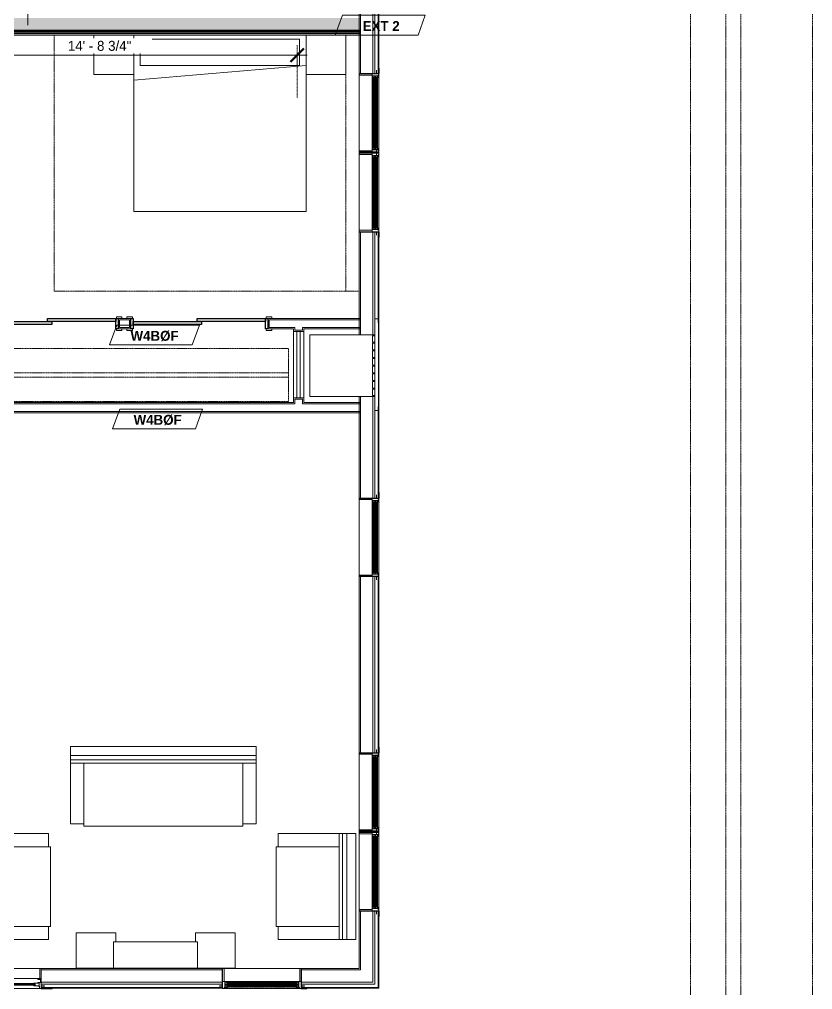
# Model space of a CAD drawing. Header units: inches. Extents: x -4010 to -1872, y 9846 to 12241.
# Drawn here: x -2230.5 to -1871.6, y 11246.8 to 11685.6 of the extents above; entities that cross this region are included whole.
import ezdxf

# ---------------------------------------------------------------- set-up
doc = ezdxf.new("R2010")
doc.units = ezdxf.units.IN
doc.header["$MEASUREMENT"] = 0
for name, pattern in [('Aligning Line 1_8_', [0.25, 0.125, -0.125]), ('Aligning Line 1_8__2_', [0.25, 0.125, -0.125]), ('Dash', [0.25, 0.125, -0.125]), ('Dash 3_32_', [0.1875, 0.09375, -0.09375])]:
    doc.linetypes.add(name, pattern=pattern)
for name, color, linetype, lineweight in [('0-1', 7, 'Continuous', 5), ('0-2', 7, 'Continuous', 9), ('A-ANNO-DIMS', 211, 'Continuous', 9), ('A-ANNO-DIMS-48', 211, 'Continuous', 9), ('A-DETL-1', 90, 'Dash 3_32_', 18), ('A-DETL-GENF-1', 7, 'Continuous', 9), ('A-DETL-GENF-2', 92, 'Continuous', 18), ('A-DETL-GENF-HDLN-1', 7, 'Dash', 9), ('A-DETL-GENF-HDLN-2', 1, 'Continuous', 18), ('A-DOOR', 31, 'Continuous', 18), ('A-DOOR-1', 7, 'Continuous', 9), ('A-DOOR-3', 31, 'Continuous', 9), ('A-DOOR-4', 31, 'Continuous', 30), ('A-DOOR-FRAM-1', 7, 'Continuous', 9), ('A-DOOR-FRAM-3', 31, 'Continuous', 30), ('A-GENM-1', 7, 'Continuous', 9), ('A-GLAZ', 151, 'Continuous', 18), ('A-GLAZ-1', 10, 'Continuous', 30), ('A-GLAZ-2', 7, 'Continuous', 9), ('A-WALL', 113, 'Continuous', 18), ('A-WALL-1', 7, 'Continuous', 9), ('A-WALL-2', 250, 'Continuous', 18), ('A-WALL-3', 113, 'Continuous', 9), ('A-WALL-IDEN', 211, 'Continuous', 9), ('G-ANNO-SYMB-1', 147, 'Aligning Line 1_8_', 9), ('G-ANNO-SYMB-2', 147, 'Aligning Line 1_8__2_', 9), ('I-FURN', 30, 'Continuous', 9), ('I-FURN-HDLN', 30, 'Dash', 9), ('I-WALL-1', 21, 'Continuous', 18), ('I-WALL-2', 241, 'Continuous', 5), ('I-WALL-3', 7, 'Continuous', 9), ('Q-CASE', 31, 'Continuous', 9), ('Q-CASE-HDLN', 31, 'Dash', 9)]:
    doc.layers.add(name, color=color, linetype=linetype, lineweight=lineweight)
doc.styles.add('Century Gothic', font='ufonts.com_century-gothic.ttf', dxfattribs={"height": 4.5})
doc.styles.add('Century Gothic_B', font='GOTHICB.TTF', dxfattribs={"height": 4.5})
doc.dimstyles.new('OD_1__HACK_2', dxfattribs={"dimscale": 12, "dimtxt": 4.698757, "dimasz": 0.5, "dimexe": 0.375, "dimexo": 0.25, "dimgap": 0.0625, "dimtad": 1, "dimdec": 4, "dimrnd": 0.0625, "dimzin": 3, "dimdsep": 46, "dimlunit": 4, "dimtxsty": 'Century Gothic', "dimblk1": 'OBLIQUE', "dimblk2": 'OBLIQUE', "dimsah": 1, "dimcen": 0.09, "dimdle": 0.375, "dimazin": 0, "dimtfac": 1, "dimtdec": 4, "dimtix": 1, "dimtmove": 0, "dimatfit": 3, "dimfxl": 1, "dimtvp": 1, "dimtfill": 1, "dimfrac": 2, "dimtolj": 1, "dimtzin": 0, "dimarcsym": 2})

# ---------------------------------------------------------------- blocks, each defined once
blk = doc.blocks.new('Window-Double_Hung-Marvin-Essential - ESDH3066 - 3rd floor-3033828-UNITS PLANS - 3RD FLOOR')
at = {"layer": 'A-DETL-GENF-HDLN-1'}
blk.add_line((16.1, -4.47), (-16.5, -4.47), dxfattribs=at)
at = {"layer": 'A-DETL-GENF-HDLN-2'}
for p, q in [((-17.13, 4.44), (-17.75, 4.44)), ((-17.13, -1.41), (-17.13, 4.44)), ((17.12, 4.44), (17.75, 4.44)), ((17.12, 4.44), (17.12, -1.41)), ((-19.25, -3.48), (-19.25, -3.44)), ((-19.25, -3.44), (-17.9, -3.44)), ((-17.75, -3.48), (-19.25, -3.48)), ((-17.9, -3.44), (-17.9, -3.33)), ((-17.9, -3.33), (-17.75, -3.33)), ((-16.72, -1.44), (-17.75, -1.44)), ((-17.75, -4.53), (-17.75, -1.44)), ((-17.08, -4.12), (-17.16, -4.53)), ((-17.08, -4.12), (-16.19, -4.12)), ((-16.85, -4.5), (-16.85, -4.12)), ((-16.72, -4.02), (-16.72, -1.44)), ((-16.38, -4.02), (-16.72, -4.02)), ((-16.56, -1.78), (-15.34, -1.78)), ((-16.56, -1.78), (-16.56, -2.72)), ((-15.34, -2.72), (-16.56, -2.72)), ((-16.56, -3), (-15.34, -3)), ((-16.56, -3), (-16.56, -3.94)), ((-15.34, -3.94), (-16.56, -3.94)), ((-16.38, -4.12), (-16.38, -4.02)), ((-16.18, -4.26), (-16.3, -4.26)), ((-16.3, -4.26), (-16.3, -4.5)), ((-16.19, -4.12), (-16.19, -4.22)), ((-16.19, -4.22), (-16.1, -4.22)), ((-16.18, -4.47), (-16.18, -4.26)), ((-16.1, -4.22), (-16.1, -4.47)), ((-15.28, -1.9), (-15.94, -1.9)), ((-15.94, -1.9), (-15.94, -2.62)), ((-15.94, -2.62), (-15.28, -2.62)), ((-15.28, -3.12), (-15.94, -3.12)), ((-15.94, -3.12), (-15.94, -3.84)), ((-15.94, -3.84), (-15.28, -3.84)), ((-15.84, -1.91), (-15.84, -2.6)), ((-15.84, -3.13), (-15.84, -3.82)), ((-15.54, -2.04), (-15.54, -2.48)), ((-15.54, -3.26), (-15.54, -3.7)), ((-15.34, -1.78), (-15.28, -1.84)), ((-15.34, -2.72), (-15.28, -2.66)), ((-15.34, -3), (-15.28, -3.06)), ((-15.34, -3.94), (-15.28, -3.88)), ((-15.28, -1.84), (-15.28, -1.9)), ((-15.28, -2.62), (-15.28, -2.66)), ((-15.28, -3.06), (-15.28, -3.12)), ((-15.28, -3.84), (-15.28, -3.88)), ((15.34, -1.78), (15.28, -1.84)), ((15.28, -1.84), (15.28, -1.9)), ((15.28, -1.9), (15.94, -1.9)), ((15.28, -2.62), (15.28, -2.66)), ((15.94, -2.62), (15.28, -2.62)), ((15.34, -2.72), (15.28, -2.66)), ((15.34, -3), (15.28, -3.06)), ((15.28, -3.06), (15.28, -3.12)), ((15.28, -3.12), (15.94, -3.12)), ((15.28, -3.84), (15.28, -3.88)), ((15.94, -3.84), (15.28, -3.84)), ((15.34, -3.94), (15.28, -3.88)), ((16.56, -1.78), (15.34, -1.78)), ((15.34, -2.72), (16.56, -2.72)), ((16.56, -3), (15.34, -3)), ((15.34, -3.94), (16.56, -3.94)), ((15.54, -2.04), (15.54, -2.48)), ((15.54, -3.26), (15.54, -3.7)), ((15.84, -1.91), (15.84, -2.6)), ((15.84, -3.13), (15.84, -3.82)), ((15.94, -1.9), (15.94, -2.62)), ((15.94, -3.12), (15.94, -3.84)), ((16.19, -4.22), (16.1, -4.22)), ((16.1, -4.22), (16.1, -4.47)), ((16.18, -4.47), (16.18, -4.26)), ((16.18, -4.26), (16.3, -4.26)), ((17.08, -4.12), (16.19, -4.12)), ((16.19, -4.12), (16.19, -4.22)), ((16.3, -4.26), (16.3, -4.5)), ((16.38, -4.12), (16.38, -4.02)), ((16.38, -4.02), (16.72, -4.02)), ((16.56, -1.78), (16.56, -2.72)), ((16.56, -3), (16.56, -3.94)), ((16.72, -4.02), (16.72, -1.44)), ((16.72, -1.44), (17.75, -1.44)), ((16.85, -4.5), (16.85, -4.12)), ((17.08, -4.12), (17.16, -4.53)), ((17.75, -4.53), (17.75, -1.44)), ((17.9, -3.33), (17.75, -3.33)), ((17.75, -3.48), (19.25, -3.48)), ((17.9, -3.44), (17.9, -3.33)), ((19.25, -3.44), (17.9, -3.44)), ((19.25, -3.48), (19.25, -3.44)), ((-17.75, -4.53), (-17.16, -4.53)), ((-16.3, -4.5), (-16.85, -4.5)), ((-16.18, -4.47), (-16.1, -4.47)), ((16.18, -4.47), (16.1, -4.47)), ((16.3, -4.5), (16.85, -4.5)), ((17.75, -4.53), (17.16, -4.53))]:
    blk.add_line(p, q, dxfattribs=at)
at = {"layer": 'A-GLAZ'}
for p, q in [((15.84, -1.91), (-15.84, -1.91)), ((15.84, -2.04), (-15.84, -2.04)), ((15.84, -2.48), (-15.84, -2.48)), ((15.84, -2.6), (-15.84, -2.6)), ((15.84, -3.13), (-15.84, -3.13)), ((15.84, -3.26), (-15.84, -3.26)), ((15.84, -3.7), (-15.84, -3.7)), ((15.84, -3.82), (-15.84, -3.82))]:
    blk.add_line(p, q, dxfattribs=at)
at = {"layer": 'A-GLAZ-1'}
for p, q in [((-17.75, -1.41), (-17.75, 4.44)), ((17.75, 4.44), (17.75, -1.41)), ((-17.75, -4.53), (-17.75, -1.44)), ((17.75, -1.44), (17.75, -4.53))]:
    blk.add_line(p, q, dxfattribs=at)
at = {"layer": 'A-GLAZ-2'}
for p, q in [((-17.75, 4.44), (17.75, 4.44)), ((-17.75, -1.44), (17.75, -1.44)), ((17.75, -4.53), (-17.75, -4.53)), ((17.75, -4.44), (20.27, -4.44)), ((17.75, -4.69), (17.75, -4.53)), ((20.27, -4.69), (17.75, -4.69)), ((20.27, -4.44), (20.27, -4.69))]:
    blk.add_line(p, q, dxfattribs=at)
blk = doc.blocks.new('Window-Double_Hung-Marvin-Essential - ESDH3066 - 3rd floor-3033826-UNITS PLANS - 3RD FLOOR')
at = {"layer": 'A-DETL-GENF-HDLN-1'}
blk.add_line((16.1, 4.47), (-16.5, 4.47), dxfattribs=at)
at = {"layer": 'A-DETL-GENF-HDLN-2'}
for p, q in [((-17.75, 4.53), (-17.16, 4.53)), ((-17.75, 4.53), (-17.75, 1.44)), ((-17.08, 4.12), (-17.16, 4.53)), ((-16.85, 4.5), (-16.85, 4.12)), ((-16.3, 4.5), (-16.85, 4.5)), ((-16.3, 4.26), (-16.3, 4.5)), ((-16.18, 4.47), (-16.1, 4.47)), ((-16.18, 4.47), (-16.18, 4.26)), ((-16.1, 4.22), (-16.1, 4.47)), ((16.18, 4.47), (16.1, 4.47)), ((16.1, 4.22), (16.1, 4.47)), ((16.18, 4.47), (16.18, 4.26)), ((16.3, 4.26), (16.3, 4.5)), ((16.3, 4.5), (16.85, 4.5)), ((16.85, 4.5), (16.85, 4.12)), ((17.08, 4.12), (17.16, 4.53)), ((17.75, 4.53), (17.16, 4.53)), ((17.75, 4.53), (17.75, 1.44)), ((-19.25, 3.48), (-19.25, 3.44)), ((-17.75, 3.48), (-19.25, 3.48)), ((-19.25, 3.44), (-17.9, 3.44)), ((-17.9, 3.44), (-17.9, 3.33)), ((-17.9, 3.33), (-17.75, 3.33)), ((-16.72, 1.44), (-17.75, 1.44)), ((-17.13, 1.41), (-17.13, -4.44)), ((-17.08, 4.12), (-16.19, 4.12)), ((-16.38, 4.02), (-16.72, 4.02)), ((-16.72, 4.02), (-16.72, 1.44)), ((-15.34, 3.94), (-16.56, 3.94)), ((-16.56, 3), (-16.56, 3.94)), ((-16.56, 3), (-15.34, 3)), ((-15.34, 2.72), (-16.56, 2.72)), ((-16.56, 1.78), (-16.56, 2.72)), ((-16.56, 1.78), (-15.34, 1.78)), ((-16.38, 4.12), (-16.38, 4.02)), ((-16.18, 4.26), (-16.3, 4.26)), ((-16.19, 4.22), (-16.1, 4.22)), ((-16.19, 4.12), (-16.19, 4.22)), ((-15.94, 3.12), (-15.94, 3.84)), ((-15.94, 3.84), (-15.28, 3.84)), ((-15.28, 3.12), (-15.94, 3.12)), ((-15.94, 1.9), (-15.94, 2.62)), ((-15.94, 2.62), (-15.28, 2.62)), ((-15.28, 1.9), (-15.94, 1.9)), ((-15.84, 3.13), (-15.84, 3.82)), ((-15.84, 1.91), (-15.84, 2.6)), ((-15.54, 3.26), (-15.54, 3.7)), ((-15.54, 2.04), (-15.54, 2.48)), ((-15.34, 3.94), (-15.28, 3.88)), ((-15.34, 3), (-15.28, 3.06)), ((-15.34, 2.72), (-15.28, 2.66)), ((-15.34, 1.78), (-15.28, 1.84)), ((-15.28, 3.84), (-15.28, 3.88)), ((-15.28, 3.06), (-15.28, 3.12)), ((-15.28, 2.62), (-15.28, 2.66)), ((-15.28, 1.84), (-15.28, 1.9)), ((15.34, 3.94), (15.28, 3.88)), ((15.28, 3.84), (15.28, 3.88)), ((15.94, 3.84), (15.28, 3.84)), ((15.28, 3.06), (15.28, 3.12)), ((15.28, 3.12), (15.94, 3.12)), ((15.34, 3), (15.28, 3.06)), ((15.34, 2.72), (15.28, 2.66)), ((15.28, 2.62), (15.28, 2.66)), ((15.94, 2.62), (15.28, 2.62)), ((15.28, 1.84), (15.28, 1.9)), ((15.28, 1.9), (15.94, 1.9)), ((15.34, 1.78), (15.28, 1.84)), ((15.34, 3.94), (16.56, 3.94)), ((16.56, 3), (15.34, 3)), ((15.34, 2.72), (16.56, 2.72)), ((16.56, 1.78), (15.34, 1.78)), ((15.54, 3.26), (15.54, 3.7)), ((15.54, 2.04), (15.54, 2.48)), ((15.84, 3.13), (15.84, 3.82)), ((15.84, 1.91), (15.84, 2.6)), ((15.94, 3.12), (15.94, 3.84)), ((15.94, 1.9), (15.94, 2.62)), ((16.19, 4.22), (16.1, 4.22)), ((16.18, 4.26), (16.3, 4.26)), ((16.19, 4.12), (16.19, 4.22)), ((17.08, 4.12), (16.19, 4.12)), ((16.38, 4.12), (16.38, 4.02)), ((16.38, 4.02), (16.72, 4.02)), ((16.56, 3), (16.56, 3.94)), ((16.56, 1.78), (16.56, 2.72)), ((16.72, 4.02), (16.72, 1.44)), ((16.72, 1.44), (17.75, 1.44)), ((17.12, -4.44), (17.12, 1.41)), ((17.75, 3.48), (19.25, 3.48)), ((17.9, 3.33), (17.75, 3.33)), ((17.9, 3.44), (17.9, 3.33)), ((19.25, 3.44), (17.9, 3.44)), ((19.25, 3.48), (19.25, 3.44)), ((-17.13, -4.44), (-17.75, -4.44)), ((17.12, -4.44), (17.75, -4.44))]:
    blk.add_line(p, q, dxfattribs=at)
at = {"layer": 'A-GLAZ'}
for p, q in [((15.84, 3.82), (-15.84, 3.82)), ((15.84, 3.7), (-15.84, 3.7)), ((15.84, 3.26), (-15.84, 3.26)), ((15.84, 3.13), (-15.84, 3.13)), ((15.84, 2.6), (-15.84, 2.6)), ((15.84, 2.48), (-15.84, 2.48)), ((15.84, 2.04), (-15.84, 2.04)), ((15.84, 1.91), (-15.84, 1.91))]:
    blk.add_line(p, q, dxfattribs=at)
at = {"layer": 'A-GLAZ-1'}
for p, q in [((-17.75, 4.53), (-17.75, 1.44)), ((17.75, 1.44), (17.75, 4.53)), ((-17.75, 1.41), (-17.75, -4.44)), ((17.75, -4.44), (17.75, 1.41))]:
    blk.add_line(p, q, dxfattribs=at)
at = {"layer": 'A-GLAZ-2'}
for p, q in [((17.75, 4.53), (-17.75, 4.53)), ((20.27, 4.69), (17.75, 4.69)), ((17.75, 4.69), (17.75, 4.53)), ((17.75, 4.44), (20.27, 4.44)), ((20.27, 4.44), (20.27, 4.69)), ((-17.75, 1.44), (17.75, 1.44)), ((-17.75, -4.44), (17.75, -4.44))]:
    blk.add_line(p, q, dxfattribs=at)
blk = doc.blocks.new('Perforated Panel at Magic-Pak - hvac panel - 3rd floor-2505075-UNITS PLANS - 3RD FLOOR')
at = {"layer": 'A-GLAZ-2'}
for p, q in [((19.01, 4.44), (-19.01, 4.44)), ((-19.01, 4.37), (19.01, 4.37))]:
    blk.add_line(p, q, dxfattribs=at)
blk = doc.blocks.new('Door-Sliding-Marvin-2_Panel_Patio_Door-Essential - ESSPD6068 - 3rd floor-3086104-UNITS PLANS - 3RD FLOOR')
at = {"layer": 'A-DETL-GENF-1'}
for p, q in [((-32.87, 2.97), (-32.87, 2.52)), ((-32.61, 2.97), (-32.61, 2.52))]:
    blk.add_line(p, q, dxfattribs=at)
at = {"layer": 'A-DETL-GENF-2'}
for p, q in [((-35, 4.53), (-35.75, 4.53)), ((-35.75, 4.53), (-35.75, 0.06)), ((-35, 3.56), (-35, 4.53)), ((-37.25, 3.44), (-37.25, 3.48)), ((-35.75, 3.48), (-37.25, 3.48)), ((-35.91, 3.44), (-37.25, 3.44)), ((-35.91, 3.44), (-35.91, 3.33)), ((-35.75, 3.33), (-35.91, 3.33)), ((-35.75, 0.06), (-34.25, 0.06)), ((-35.06, 0.03), (-35.75, 0.03)), ((-35.75, 0.03), (-35.75, -4.44)), ((-35.5, 1.88), (-35.5, 0.5)), ((-35.5, 1.88), (-34.25, 1.88)), ((-35.5, 0.5), (-34.39, 0.5)), ((-35.06, -4.44), (-35.06, 0.03)), ((-34.25, 3.56), (-35, 3.56)), ((-34.81, 3.44), (-32.46, 3.44)), ((-34.81, 2.19), (-34.81, 3.44)), ((-32.41, 2.19), (-34.81, 2.19)), ((-34.39, 0.5), (-34.25, 0.35)), ((-34.25, 3.44), (-34.25, 3.56)), ((-34.25, 1.88), (-34.25, 2.19)), ((-34.25, 0.06), (-34.25, 0.35)), ((-32.38, 3.12), (-33.09, 3.12)), ((-33.09, 3.12), (-33.09, 2.37)), ((-33.09, 2.37), (-32.34, 2.37)), ((-32.98, 2.97), (-32.98, 3.12)), ((-32.98, 2.52), (-32.98, 2.37)), ((-32.46, 3.44), (-32.38, 3.12)), ((-32.34, 2.25), (-32.41, 2.19)), ((-32.34, 2.37), (-32.34, 2.25)), ((35.06, 0.03), (35.06, -4.44)), ((35.75, 0.03), (35.06, 0.03)), ((35.75, -4.44), (35.75, 0.03)), ((-35.75, -4.44), (-35.06, -4.44)), ((35.06, -4.44), (35.75, -4.44))]:
    blk.add_line(p, q, dxfattribs=at)
at = {"layer": 'A-DETL-GENF-HDLN-1'}
blk.add_line((1.75, 4.19), (33.01, 4.19), dxfattribs=at)
at = {"layer": 'A-DETL-GENF-HDLN-2'}
for p, q in [((0.6, 4.61), (0.34, 4.3)), ((1.35, 4.61), (0.6, 4.61)), ((1.35, 4.3), (1.35, 4.61)), ((33.41, 4.3), (33.41, 4.61)), ((33.41, 4.61), (34.16, 4.61)), ((34.16, 4.61), (34.42, 4.3)), ((35, 4.53), (35.75, 4.53)), ((35, 3.56), (35, 4.53)), ((35.75, 4.53), (35.75, 0.06)), ((-32.87, 2.97), (-32.87, 2.52)), ((-32.61, 2.97), (-32.61, 2.52)), ((-0.66, 2.37), (-1.41, 2.37)), ((-1.41, 2.37), (-1.41, 2.25)), ((-1.41, 2.25), (-1.34, 2.19)), ((-1.29, 3.44), (-1.38, 3.12)), ((-1.38, 3.12), (-0.66, 3.12)), ((-1.34, 2.19), (0.87, 2.19)), ((0.87, 3.44), (-1.29, 3.44)), ((-1.14, 2.97), (-1.14, 2.52)), ((-0.88, 2.97), (-0.88, 2.52)), ((0.24, 2.07), (-0.88, 1.97)), ((-0.88, 0.5), (-0.88, 1.97)), ((-0.88, 1.75), (1.29, 1.75)), ((1.34, 0.5), (-0.88, 0.5)), ((-0.77, 2.97), (-0.77, 3.12)), ((-0.77, 2.52), (-0.77, 2.37)), ((-0.66, 3.12), (-0.66, 2.37)), ((-0.43, 1.93), (0.43, 2.01)), ((-0.43, 1.83), (-0.43, 1.93)), ((-0.24, 1.83), (-0.43, 1.83)), ((-0.24, 4.3), (-0.24, 3.78)), ((0.34, 4.3), (-0.24, 4.3)), ((-0.24, 3.78), (1.51, 3.78)), ((-0.24, 1.87), (0.87, 1.97)), ((-0.24, 1.87), (-0.24, 1.95)), ((-0.24, 1.76), (-0.24, 1.83)), ((0.24, 2.18), (0.24, 2.11)), ((0.24, 2.11), (0.43, 2.11)), ((0.24, 2.07), (0.24, 1.99)), ((0.43, 2.11), (0.43, 2.01)), ((0.66, 1.44), (0.66, 0.69)), ((1.37, 1.44), (0.66, 1.44)), ((0.66, 0.69), (1.41, 0.69)), ((0.77, 1.29), (0.77, 1.44)), ((0.77, 0.83), (0.77, 0.69)), ((0.87, 1.97), (0.87, 3.44)), ((0.88, 1.29), (0.88, 0.83)), ((1.14, 1.29), (1.14, 0.83)), ((1.29, 1.75), (1.37, 1.44)), ((1.41, 0.56), (1.34, 0.5)), ((1.35, 4.3), (1.51, 4.3)), ((1.41, 0.69), (1.41, 0.56)), ((1.51, 3.94), (1.51, 4.3)), ((1.71, 3.94), (1.51, 3.94)), ((1.51, 3.9), (1.75, 3.9)), ((1.51, 3.78), (1.51, 3.9)), ((1.64, 4.08), (1.64, 4.19)), ((1.75, 4.19), (1.64, 4.19)), ((1.64, 4.08), (1.71, 4.08)), ((1.71, 4.08), (1.71, 3.94)), ((1.75, 3.9), (1.75, 4.19)), ((33.16, 0.69), (32.41, 0.69)), ((32.41, 0.69), (32.41, 0.56)), ((32.41, 0.56), (32.47, 0.5)), ((32.52, 1.75), (32.44, 1.44)), ((32.44, 1.44), (33.16, 1.44)), ((32.47, 0.5), (34.84, 0.5)), ((34.84, 1.75), (32.52, 1.75)), ((32.68, 1.29), (32.68, 0.83)), ((32.93, 1.29), (32.93, 0.83)), ((33.01, 4.19), (33.12, 4.19)), ((33.01, 3.9), (33.01, 4.19)), ((33.25, 3.9), (33.01, 3.9)), ((33.04, 1.29), (33.04, 1.44)), ((33.04, 0.83), (33.04, 0.69)), ((33.12, 4.08), (33.05, 4.08)), ((33.05, 4.08), (33.05, 3.94)), ((33.05, 3.94), (33.25, 3.94)), ((33.12, 4.08), (33.12, 4.19)), ((33.16, 1.44), (33.16, 0.69)), ((33.25, 3.94), (33.25, 4.3)), ((33.41, 4.3), (33.25, 4.3)), ((33.25, 3.78), (33.25, 3.9)), ((35, 3.78), (33.25, 3.78)), ((34.25, 3.44), (34.25, 3.56)), ((34.25, 3.56), (35, 3.56)), ((34.81, 3.44), (34.25, 3.44)), ((34.81, 2.19), (34.25, 2.19)), ((34.25, 1.88), (34.25, 2.19)), ((35.5, 1.88), (34.25, 1.88)), ((34.39, 0.5), (34.25, 0.35)), ((34.25, 0.06), (34.25, 0.35)), ((35.75, 0.06), (34.25, 0.06)), ((35.5, 0.5), (34.39, 0.5)), ((34.42, 4.3), (35, 4.3)), ((34.81, 2.19), (34.81, 3.44)), ((34.84, 0.5), (34.84, 1.75)), ((35.5, 1.88), (35.5, 0.5)), ((35.75, 3.48), (37.25, 3.48)), ((35.75, 3.33), (35.9, 3.33)), ((35.9, 3.44), (35.9, 3.33)), ((35.9, 3.44), (37.25, 3.44)), ((37.25, 3.44), (37.25, 3.48))]:
    blk.add_line(p, q, dxfattribs=at)
at = {"layer": 'A-DOOR'}
for p, q in [((-32.98, 3.12), (-0.77, 3.12)), ((-32.98, 2.97), (-0.77, 2.97)), ((-32.98, 2.52), (-0.77, 2.52)), ((-32.98, 2.37), (-0.77, 2.37)), ((0.77, 1.44), (33.04, 1.44)), ((0.77, 1.29), (33.04, 1.29)), ((0.77, 0.83), (33.04, 0.83)), ((0.77, 0.69), (33.04, 0.69))]:
    blk.add_line(p, q, dxfattribs=at)
at = {"layer": 'A-DOOR-1'}
for p, q in [((-35.75, 4.69), (-40.68, 4.69)), ((-40.68, 4.69), (-40.68, 4.44)), ((-40.68, 4.44), (-35.75, 4.44)), ((-35.75, 4.53), (-35.75, 4.69))]:
    blk.add_line(p, q, dxfattribs=at)
at = {"layer": 'A-DOOR-FRAM-1'}
for p, q in [((35.75, 4.53), (-35.75, 4.53)), ((-35.75, 4.53), (-35.75, 0.06)), ((35.75, 0.06), (35.75, 4.53)), ((-35.75, 0.06), (35.75, 0.06))]:
    blk.add_line(p, q, dxfattribs=at)
blk = doc.blocks.new('V-Series_EWC4_SPVU_RFA_2015 - 2ND AND 3RD FLOOR-2226480-UNITS PLANS - 3RD FLOOR')
at = {"layer": 'A-GENM-1'}
for p, q in [((-3829.54, 11738.59), (-3858.97, 11738.59)), ((-3858.97, 11738.59), (-3858.97, 11738.15)), ((-3858.97, 11735.36), (-3858.97, 11738.15)), ((-3858.97, 11738.15), (-3857.97, 11738.15)), ((-3857.97, 11735.36), (-3858.97, 11735.36)), ((-3858.97, 11735.36), (-3858.97, 11734.86)), ((-3857.97, 11738.15), (-3857.97, 11735.36)), ((-3829.54, 11710.71), (-3829.54, 11738.59)), ((-3858.97, 11731.87), (-3858.97, 11734.86)), ((-3858.97, 11734.86), (-3857.97, 11734.86)), ((-3857.97, 11731.87), (-3858.97, 11731.87)), ((-3858.97, 11731.87), (-3858.97, 11731.37)), ((-3858.97, 11728.39), (-3858.97, 11731.37)), ((-3858.97, 11731.37), (-3857.97, 11731.37)), ((-3857.97, 11734.86), (-3857.97, 11731.87)), ((-3857.97, 11731.37), (-3857.97, 11728.39)), ((-3857.97, 11728.39), (-3858.97, 11728.39)), ((-3858.97, 11728.39), (-3858.97, 11727.89)), ((-3858.97, 11724.9), (-3858.97, 11727.89)), ((-3858.97, 11727.89), (-3857.97, 11727.89)), ((-3857.97, 11727.89), (-3857.97, 11724.9)), ((-3857.97, 11724.9), (-3858.97, 11724.9)), ((-3858.97, 11724.9), (-3858.97, 11724.4)), ((-3858.97, 11721.42), (-3858.97, 11724.4)), ((-3858.97, 11724.4), (-3857.97, 11724.4)), ((-3857.97, 11724.4), (-3857.97, 11721.42)), ((-3857.97, 11721.42), (-3858.97, 11721.42)), ((-3858.97, 11721.42), (-3858.97, 11720.92)), ((-3858.97, 11717.93), (-3858.97, 11720.92)), ((-3858.97, 11720.92), (-3857.97, 11720.92)), ((-3857.97, 11717.93), (-3858.97, 11717.93)), ((-3858.97, 11717.93), (-3858.97, 11717.43)), ((-3857.97, 11720.92), (-3857.97, 11717.93)), ((-3858.97, 11714.45), (-3858.97, 11717.43)), ((-3858.97, 11717.43), (-3857.97, 11717.43)), ((-3857.97, 11714.45), (-3858.97, 11714.45)), ((-3858.97, 11714.45), (-3858.97, 11713.95)), ((-3858.97, 11711.15), (-3858.97, 11713.95)), ((-3858.97, 11713.95), (-3857.97, 11713.95)), ((-3857.97, 11717.43), (-3857.97, 11714.45)), ((-3857.97, 11713.95), (-3857.97, 11711.15)), ((-3857.97, 11711.15), (-3858.97, 11711.15)), ((-3858.97, 11711.15), (-3858.97, 11710.71)), ((-3858.97, 11710.71), (-3829.54, 11710.71))]:
    blk.add_line(p, q, dxfattribs=at)
blk = doc.blocks.new('CTR - 1st Phase - Shell_rvt-1-UNITS PLANS - 3RD FLOOR')
at = {"layer": 'A-WALL-1'}
for p, q in [((-2076.8, 11702.38), (-2076.8, 11661.08)), ((-2067.92, 11663.6), (-2067.92, 11702.38)), ((-2070.95, 11661.08), (-2070.92, 11661.08)), ((-2076.8, 11625.58), (-2076.8, 11625.08)), ((-2070.92, 11625.58), (-2070.95, 11625.58)), ((-2067.92, 11625.08), (-2067.92, 11625.58)), ((-2070.95, 11625.08), (-2070.92, 11625.08)), ((-2076.8, 11589.58), (-2076.8, 11542.93)), ((-2070.92, 11589.58), (-2070.95, 11589.58)), ((-2067.92, 11548.4), (-2067.92, 11587.06)), ((-2069.67, 11542.93), (-2069.67, 11550.15)), ((-2069.67, 11550.15), (-2068.17, 11550.15)), ((-2068.17, 11550.15), (-2068.17, 11548.4)), ((-2068.17, 11548.4), (-2067.92, 11548.4)), ((-2076.8, 11542.93), (-2069.67, 11542.93)), ((-2076.8, 11515.05), (-2076.8, 11469.08)), ((-2069.67, 11515.05), (-2076.8, 11515.05)), ((-2069.67, 11508.63), (-2069.67, 11515.05)), ((-2068.17, 11508.63), (-2069.67, 11508.63)), ((-2067.92, 11510.38), (-2068.17, 11510.38)), ((-2068.17, 11510.38), (-2068.17, 11508.63)), ((-2067.92, 11471.6), (-2067.92, 11510.38)), ((-2070.95, 11469.08), (-2070.92, 11469.08)), ((-2076.8, 11433.58), (-2076.8, 11353.88)), ((-2070.92, 11433.58), (-2070.95, 11433.58)), ((-2067.92, 11356.4), (-2067.92, 11433.58)), ((-2070.95, 11353.88), (-2070.92, 11353.88)), ((-2076.8, 11318.38), (-2076.8, 11317.88)), ((-2070.92, 11318.38), (-2070.95, 11318.38)), ((-2067.92, 11317.88), (-2067.92, 11318.38)), ((-2070.95, 11317.88), (-2070.92, 11317.88)), ((-2076.8, 11282.38), (-2076.8, 11256.26)), ((-2070.92, 11282.38), (-2070.95, 11282.38)), ((-2067.92, 11256.26), (-2067.92, 11279.86)), ((-2291.45, 11256.26), (-2221.32, 11256.26)), ((-2187.87, 11256.26), (-2220.64, 11256.26)), ((-2138.54, 11256.26), (-2149.87, 11256.26)), ((-2076.8, 11256.26), (-2103.04, 11256.26)), ((-2067.92, 11247.64), (-2067.92, 11256.26)), ((-2220.64, 11251.8), (-2220.64, 11251.76)), ((-2138.54, 11250.39), (-2138.54, 11250.42)), ((-2103.04, 11250.42), (-2103.04, 11250.39)), ((-2215.71, 11247.39), (-2138.54, 11247.39)), ((-2100.51, 11247.39), (-2067.92, 11247.39)), ((-2067.92, 11247.39), (-2067.92, 11247.64))]:
    blk.add_line(p, q, dxfattribs=at)
at = {"layer": 'A-WALL-2'}
for p, q in [((-2076.17, 11661.08), (-2076.17, 11702.38)), ((-2070.67, 11661.08), (-2070.67, 11702.38)), ((-2069.67, 11661.08), (-2069.67, 11702.38)), ((-2068.17, 11661.08), (-2068.17, 11702.38)), ((-2076.17, 11625.08), (-2076.17, 11625.58)), ((-2070.67, 11625.08), (-2070.67, 11625.58)), ((-2069.67, 11625.08), (-2069.67, 11625.58)), ((-2068.17, 11625.08), (-2068.17, 11625.58)), ((-2076.17, 11542.93), (-2076.17, 11589.58)), ((-2070.67, 11542.93), (-2070.67, 11589.58)), ((-2069.67, 11550.15), (-2069.67, 11589.58)), ((-2068.17, 11550.15), (-2068.17, 11589.58)), ((-2076.17, 11469.08), (-2076.17, 11515.05)), ((-2070.67, 11469.08), (-2070.67, 11515.05)), ((-2069.67, 11469.08), (-2069.67, 11508.63)), ((-2068.17, 11469.08), (-2068.17, 11508.63)), ((-2076.17, 11353.88), (-2076.17, 11433.58)), ((-2070.67, 11353.88), (-2070.67, 11433.58)), ((-2069.67, 11353.88), (-2069.67, 11433.58)), ((-2068.17, 11353.88), (-2068.17, 11433.58)), ((-2076.17, 11317.88), (-2076.17, 11318.38)), ((-2070.67, 11317.88), (-2070.67, 11318.38)), ((-2069.67, 11317.88), (-2069.67, 11318.38)), ((-2068.17, 11317.88), (-2068.17, 11318.38)), ((-2076.17, 11256.26), (-2076.17, 11282.38)), ((-2070.67, 11256.26), (-2070.67, 11282.38)), ((-2069.67, 11256.26), (-2069.67, 11282.38)), ((-2068.17, 11256.26), (-2068.17, 11282.38)), ((-2220.64, 11255.64), (-2138.54, 11255.64)), ((-2103.04, 11255.64), (-2076.17, 11255.64)), ((-2076.17, 11256.26), (-2076.17, 11255.64)), ((-2070.67, 11256.26), (-2070.67, 11255.64)), ((-2070.67, 11255.64), (-2070.67, 11250.14)), ((-2069.67, 11256.26), (-2069.67, 11250.14)), ((-2068.17, 11256.26), (-2068.17, 11249.14)), ((-2220.64, 11250.14), (-2138.54, 11250.14)), ((-2220.64, 11249.14), (-2138.54, 11249.14)), ((-2103.04, 11250.14), (-2070.67, 11250.14)), ((-2103.04, 11249.14), (-2069.67, 11249.14)), ((-2069.67, 11250.14), (-2069.67, 11249.14)), ((-2068.17, 11249.14), (-2068.17, 11247.64)), ((-2220.64, 11247.64), (-2138.54, 11247.64)), ((-2103.04, 11247.64), (-2068.17, 11247.64))]:
    blk.add_line(p, q, dxfattribs=at)
at = {"layer": 'G-ANNO-SYMB-1'}
blk.add_line((-1926.95, 12240.78), (-1926.95, 9846.24), dxfattribs=at)
at = {"layer": '0-2'}
for name, p, rotation in [('Window-Double_Hung-Marvin-Essential - ESDH3066 - 3rd floor-3033828-UNITS PLANS - 3RD FLOOR', (-2072.36, 11643.33), 89.99999999999991), ('Window-Double_Hung-Marvin-Essential - ESDH3066 - 3rd floor-3033826-UNITS PLANS - 3RD FLOOR', (-2072.36, 11607.33), 269.9999999999999), ('Perforated Panel at Magic-Pak - hvac panel - 3rd floor-2505075-UNITS PLANS - 3RD FLOOR', (-2072.36, 11529.39), 269.9999999999999), ('V-Series_EWC4_SPVU_RFA_2015 - 2ND AND 3RD FLOOR-2226480-UNITS PLANS - 3RD FLOOR', (-5928.65, 23253.64), 180), ('Window-Double_Hung-Marvin-Essential - ESDH3066 - 3rd floor-3033828-UNITS PLANS - 3RD FLOOR', (-2072.36, 11451.33), 89.99999999999991), ('Window-Double_Hung-Marvin-Essential - ESDH3066 - 3rd floor-3033828-UNITS PLANS - 3RD FLOOR', (-2072.36, 11336.13), 89.99999999999991), ('Window-Double_Hung-Marvin-Essential - ESDH3066 - 3rd floor-3033826-UNITS PLANS - 3RD FLOOR', (-2072.36, 11300.13), 269.9999999999999), ('Door-Sliding-Marvin-2_Panel_Patio_Door-Essential - ESSPD6068 - 3rd floor-3086104-UNITS PLANS - 3RD FLOOR', (-2256.39, 11251.83), 180)]:
    blk.add_blockref(name, p, dxfattribs=dict(at, rotation=rotation))
blk.add_blockref('Window-Double_Hung-Marvin-Essential - ESDH3066 - 3rd floor-3033828-UNITS PLANS - 3RD FLOOR', (-2120.79, 11251.83), dxfattribs=at)
blk = doc.blocks.new('CTR - 1st Phase - Common Walls_rvt-1-UNITS PLANS - 3RD FLOOR')
at = {"layer": 'I-WALL-1'}
blk.add_hatch(color=256, dxfattribs=at).paths.add_polyline_path([(-2437.91, 11678.55), (-2370.22, 11678.55), (-2370.22, 11678.74), (-2322.22, 11678.74), (-2322.22, 11678.55), (-2076.17, 11678.55), (-2076.17, 11679.18), (-2437.28, 11679.18)], flags=0)
at = {"layer": 'I-WALL-2'}
for points in [[(-2435.66, 11680.8), (-2076.17, 11680.8), (-2076.17, 11686.3), (-2438.37, 11686.3), (-2435.06, 11682.99), (-2437.25, 11680.8)], [(-2436.16, 11680.3), (-2076.17, 11680.3), (-2076.17, 11680.8), (-2437.25, 11680.8), (-2437.75, 11680.3), (-2437.04, 11680.3)], [(-2436.66, 11679.8), (-2076.17, 11679.8), (-2076.17, 11680.3), (-2437.04, 11680.3), (-2437.54, 11679.8)], [(-2437.28, 11679.18), (-2076.17, 11679.18), (-2076.17, 11679.8), (-2436.66, 11679.8), (-2436.9, 11679.56)]]:
    blk.add_hatch(color=256, dxfattribs=at).paths.add_polyline_path(points, flags=0)
at = {"layer": 'A-WALL-2'}
for p, q in [((-2076.17, 11679.18), (-2437.28, 11679.18)), ((-2076.17, 11679.8), (-2436.66, 11679.8)), ((-2076.17, 11680.3), (-2436.16, 11680.3)), ((-2076.17, 11680.8), (-2435.66, 11680.8))]:
    blk.add_line(p, q, dxfattribs=at)
at = {"layer": 'G-ANNO-SYMB-1'}
for p, q in [((-1910.96, 12240.78), (-1910.96, 9846.24)), ((-1871.64, 12240.78), (-1871.64, 11070.38))]:
    blk.add_line(p, q, dxfattribs=at)
at = {"layer": 'I-WALL-3'}
for p, q in [((-2076.17, 11678.55), (-2076.17, 11687.43)), ((-2322.22, 11678.55), (-2076.17, 11678.55))]:
    blk.add_line(p, q, dxfattribs=at)
blk = doc.blocks.new('CTR - 1st Phase -Stairs _ Elevators_rvt-1-UNITS PLANS - 3RD FLOOR')
at = {"layer": 'G-ANNO-SYMB-1'}
blk.add_line((-1910.96, 12240.78), (-1910.96, 9846.24), dxfattribs=at)
blk = doc.blocks.new('CTR - 1st Phase - Structure_rvt-1-UNITS PLANS - 3RD FLOOR')
at = {"layer": 'G-ANNO-SYMB-2'}
for p, q in [((-1910.96, 12240.78), (-1910.96, 9846.24)), ((-1904.06, 12122.03), (-1904.06, 9867.01))]:
    blk.add_line(p, q, dxfattribs=at)
blk = doc.blocks.new('083100 - Access Doors and Panels - Type 1 - 083100 - Access Doors and Panels - Type 1-3696233-UNITS PLANS - 3RD FLOOR')
at = {"layer": 'A-DOOR-3'}
for p, q in [((-15, -0.75), (-15, 0.75)), ((-15, 0.75), (15, 0.75)), ((15, 0.75), (15, -0.75)), ((15, -0.75), (-15, -0.75))]:
    blk.add_line(p, q, dxfattribs=at)
blk = doc.blocks.new('SLIDING - FLUSH - 5-0 x 6-8-3203586-UNITS PLANS - 3RD FLOOR')
at = {"layer": 'A-DOOR-3'}
for p, q in [((-32.75, 3.25), (-30.25, 3.25)), ((-32.75, 2.5), (-32.75, 3.25)), ((-30.25, 2.5), (-32.75, 2.5)), ((-30.25, 3.25), (-30.25, 2.5)), ((30.25, 3.25), (32.75, 3.25)), ((30.25, 2.5), (30.25, 3.25)), ((32.75, 2.5), (30.25, 2.5)), ((32.75, 3.25), (32.75, 2.5)), ((-32.75, -2.25), (-30.25, -2.25)), ((-32.75, -3), (-32.75, -2.25)), ((-30.25, -3), (-32.75, -3)), ((-30.25, -2.25), (-30.25, -3)), ((30.25, -2.25), (32.75, -2.25)), ((30.25, -3), (30.25, -2.25)), ((32.75, -3), (30.25, -3)), ((32.75, -2.25), (32.75, -3))]:
    blk.add_line(p, q, dxfattribs=at)
at = {"layer": 'A-DOOR-4'}
for p, q in [((-1, -0.88), (-1, 0.5)), ((-1, 0.5), (30, 0.5)), ((30, 0.5), (30, -0.88)), ((-30, -2.25), (-30, -0.88)), ((-30, -0.88), (1, -0.88)), ((1, -2.25), (-30, -2.25)), ((30, -0.88), (-1, -0.88)), ((1, -0.88), (1, -2.25))]:
    blk.add_line(p, q, dxfattribs=at)
at = {"layer": 'A-DOOR-FRAM-3'}
for p, q in [((-31, -2.25), (-31, 2.5)), ((-31, 2.5), (-30, 2.5)), ((-30, 2.5), (-30, -2.25)), ((30, 2.5), (31, 2.5)), ((30, -2.25), (30, 2.5)), ((31, 2.5), (31, -2.25)), ((-30, -2.25), (-31, -2.25)), ((31, -2.25), (30, -2.25))]:
    blk.add_line(p, q, dxfattribs=at)
blk = doc.blocks.new('Entertainment_Center_14771 - Entertainment_Center_14771-V52-UNITS PLANS - 3RD FLOOR')
at = {"layer": 'I-FURN'}
for p, q in [((-18, 10), (-36, 10)), ((-36, 10), (-36, -6)), ((-34.85, 10.03), (-35.34, 10.03)), ((-35.34, 10.03), (-35.34, 10)), ((-34.85, 10), (-34.85, 10.03)), ((-18.66, 10.03), (-19.66, 10.03)), ((-19.66, 10.03), (-19.66, 10)), ((-18.66, 10), (-18.66, 10.03)), ((-18, 6), (-18, 10)), ((36, 10), (18, 10)), ((18, 10), (18, 6)), ((18.66, 10.03), (18.66, 10)), ((19.66, 10.03), (18.66, 10.03)), ((19.66, 10), (19.66, 10.03)), ((35.34, 10.03), (34.85, 10.03)), ((34.85, 10.03), (34.85, 10)), ((35.34, 10), (35.34, 10.03)), ((36, -6), (36, 10)), ((19, 6), (-19, 6)), ((-19, 6), (-19, -6)), ((19, -6), (19, 6)), ((-36, -6), (-19, -6)), ((-36, -6.12), (-36, -6)), ((-36, -6), (-19, -6)), ((-19, -6), (19, -6)), ((-19, -6.12), (-19, -6)), ((-19, -6), (19, -6)), ((19, -6.12), (-19, -6.12)), ((19, -6), (36, -6)), ((19, -6), (19, -6.12)), ((19, -6), (36, -6)), ((36, -6.12), (36, -6))]:
    blk.add_line(p, q, dxfattribs=at)
blk = doc.blocks.new('Couch-Both_Arms-Generic - 1-1372852-UNITS PLANS - 3RD FLOOR')
at = {"layer": 'I-FURN'}
for p, q in [((-36, 18.5), (36, 18.5)), ((-36, 17.5), (-36, 18.5)), ((36, 18.5), (36, 17.5)), ((-42, 17.5), (-36, 17.5)), ((-42, -10), (-42, 17.5)), ((-36, 17.5), (-36, -10)), ((36, 17.5), (42, 17.5)), ((36, -10), (36, 17.5)), ((42, 17.5), (42, -10)), ((-42, -10), (42, -10)), ((-42, -13.5), (-42, -10)), ((-42, -11.5), (42, -11.5)), ((42, -10), (42, -13.5)), ((-42, -13.5), (42, -13.5)), ((-42, -17.5), (-42, -13.5)), ((42, -13.5), (-42, -13.5)), ((42, -17.5), (-42, -17.5)), ((42, -13.5), (42, -17.5))]:
    blk.add_line(p, q, dxfattribs=at)
blk = doc.blocks.new('Couch-Both_Arms-Generic - 2-1352635-UNITS PLANS - 3RD FLOOR')
at = {"layer": 'I-FURN'}
for p, q in [((24, 17.5), (-24, 17.5)), ((-24, 17.5), (-24, 13.5)), ((-24, 13.5), (24, 13.5)), ((24, 13.5), (-24, 13.5)), ((-24, 13.5), (-24, 10)), ((24, 13.5), (24, 17.5)), ((24, 10), (24, 13.5)), ((-24, 11.5), (24, 11.5)), ((-24, 10), (-24, -17.5)), ((-24, 10), (24, 10)), ((-18, -17.5), (-18, 10)), ((18, 10), (18, -17.5)), ((24, -17.5), (24, 10)), ((-24, -17.5), (-18, -17.5)), ((-18, -17.5), (-18, -18.5)), ((18, -18.5), (18, -17.5)), ((18, -17.5), (24, -17.5)), ((-18, -18.5), (18, -18.5))]:
    blk.add_line(p, q, dxfattribs=at)
blk = doc.blocks.new('Couch-Both_Arms-Generic - 2-1523460-UNITS PLANS - 3RD FLOOR')
at = {"layer": 'I-FURN'}
for p, q in [((-18, 18.5), (18, 18.5)), ((-18, 17.5), (-18, 18.5)), ((18, 18.5), (18, 17.5)), ((-24, 17.5), (-18, 17.5)), ((-24, -10), (-24, 17.5)), ((-18, 17.5), (-18, -10)), ((18, 17.5), (24, 17.5)), ((18, -10), (18, 17.5)), ((24, 17.5), (24, -10)), ((-24, -10), (24, -10)), ((-24, -13.5), (-24, -10)), ((-24, -11.5), (24, -11.5)), ((24, -10), (24, -13.5)), ((-24, -13.5), (24, -13.5)), ((-24, -17.5), (-24, -13.5)), ((24, -13.5), (-24, -13.5)), ((24, -17.5), (-24, -17.5)), ((24, -13.5), (24, -17.5))]:
    blk.add_line(p, q, dxfattribs=at)
blk = doc.blocks.new('Bed-Standard - King 78_ x 80_-V53-UNITS PLANS - 3RD FLOOR')
at = {"layer": 'I-FURN'}
for p, q in [((-28.31, 38.03), (-28.31, -41.8)), ((-25.31, 36.2), (-25.31, 24.2)), ((-25.31, 36.2), (46.69, 36.2)), ((46.69, 36.2), (46.69, 24.2)), ((49.69, -41.8), (49.69, 38.03)), ((49.69, 24.2), (-28.31, 17.63)), ((-25.31, 24.2), (46.69, 24.2)), ((-28.31, -41.8), (49.69, -41.8))]:
    blk.add_line(p, q, dxfattribs=at)
at = {"layer": 'I-FURN-HDLN'}
for p, q in [((-64.31, 38.03), (-64.31, -77.8)), ((67.69, -77.8), (67.69, 38.03)), ((-64.31, -77.8), (73.69, -77.8))]:
    blk.add_line(p, q, dxfattribs=at)
blk = doc.blocks.new('Table-Night Stand - 18_ x 18_ x 24_-V54-UNITS PLANS - 3RD FLOOR')
at = {"layer": 'I-FURN'}
for p, q in [((18.15, 0), (18.15, 17.83)), ((0.15, 0), (18.15, 0))]:
    blk.add_line(p, q, dxfattribs=at)
blk = doc.blocks.new('Table-Night Stand - 18_ x 18_ x 24_-V55-UNITS PLANS - 3RD FLOOR')
at = {"layer": 'I-FURN'}
for p, q in [((0.15, 17.83), (0.15, 0)), ((0.15, 0), (18.15, 0))]:
    blk.add_line(p, q, dxfattribs=at)
blk = doc.blocks.new('OD_CW_Closet - OD_CW_Closet-3937332-UNITS PLANS - 3RD FLOOR')
at = {"layer": 'Q-CASE-HDLN'}
for p, q in [((144.59, 24), (0.74, 24)), ((0.74, 24), (0.74, 0)), ((144.59, 0), (144.59, 24)), ((0.74, 13), (144.59, 13)), ((0.74, 11), (144.59, 11)), ((0.74, 0), (144.59, 0))]:
    blk.add_line(p, q, dxfattribs=at)
blk = doc.blocks.new('DIMBLOCK36-UNITS PLANS - 3RD FLOOR')
at = {"layer": 'A-ANNO-DIMS-48', "lineweight": 50}
for p, q in [((-2281.6, 11669.39), (-2284.6, 11666.39)), ((-2281.6, 11669.39), (-2278.6, 11672.39)), ((-2104.82, 11669.39), (-2107.82, 11666.39)), ((-2104.82, 11669.39), (-2101.82, 11672.39))]:
    blk.add_line(p, q, dxfattribs=at)
at = {"layer": 'A-ANNO-DIMS-48'}
for p, q in [((-2281.6, 11670.63), (-2281.6, 11664.89)), ((-2281.6, 11669.39), (-2281.6, 11670.63)), ((-2281.6, 11669.39), (-2100.32, 11669.39)), ((-2104.82, 11670.63), (-2104.82, 11664.89)), ((-2104.82, 11669.39), (-2104.82, 11670.63))]:
    blk.add_line(p, q, dxfattribs=at)
at = {"layer": 'A-ANNO-DIMS-48', "color": 0, "insert": (-2208.57, 11675.91), "char_height": 4.5, "width": 36.8741, "attachment_point": 1, "line_spacing_factor": 0.984502, "style": 'Century Gothic', "bg_fill": 3, "box_fill_scale": 1.25, "bg_fill_color": 256, "bg_fill_true_color": 13158600, "bg_fill_transparency": 0}
blk.add_mtext('14\' - 8 3/4"', dxfattribs=at)
blk = doc.blocks.new('_Oblique')
at = {"color": 0, "linetype": 'ByBlock', "lineweight": -2}
blk.add_line((-0.5, -0.5), (0.5, 0.5), dxfattribs=at)
blk = doc.blocks.new('Wall Tag - Arch Wall-3956453-UNITS PLANS - 3RD FLOOR')
at = {"layer": 'A-WALL-IDEN'}
for p, q in [((-0.3561, 0.0937), (-0.4244, -0.0937)), ((0.4244, 0.0937), (-0.3561, 0.0937)), ((0.3561, -0.0937), (0.4244, 0.0937)), ((-0.4244, -0.0937), (0.3561, -0.0937))]:
    blk.add_line(p, q, dxfattribs=at)

msp = doc.modelspace()

# ---------------------------------------------------------------- linework, layer by layer
at = {"layer": 'A-DETL-1'}
msp.add_line((-2104.82374, 11673.98575), (-2104.82374, 11649.98575), dxfattribs=at)
at = {"layer": 'A-WALL'}
for p, q in [((-2180.72374, 11549.7394), (-2185.22374, 11549.7394)), ((-2185.22374, 11549.7394), (-2185.22374, 11546.2394)), ((-2180.72374, 11546.2394), (-2180.72374, 11549.7394)), ((-2117.47374, 11549.7394), (-2117.47374, 11546.2394)), ((-2076.17374, 11549.7394), (-2117.47374, 11549.7394)), ((-2185.22374, 11546.2394), (-2180.72374, 11546.2394)), ((-2117.47374, 11546.2394), (-2105.92374, 11546.2394)), ((-2105.92374, 11545.04888), (-2105.92374, 11546.2394)), ((-2105.92374, 11545.04888), (-2102.42374, 11545.04888)), ((-2102.42374, 11546.2394), (-2076.17374, 11546.2394)), ((-2102.42374, 11545.04888), (-2102.42374, 11546.2394)), ((-2258.07374, 11511.7394), (-2105.92374, 11511.7394)), ((-2105.92374, 11513.79888), (-2105.92374, 11511.7394)), ((-2102.42374, 11513.79888), (-2105.92374, 11513.79888)), ((-2102.42374, 11511.7394), (-2102.42374, 11513.79888)), ((-2102.42374, 11511.7394), (-2076.17374, 11511.7394)), ((-2258.07374, 11508.2394), (-2076.17374, 11508.2394))]:
    msp.add_line(p, q, dxfattribs=at)
at = {"layer": 'A-WALL-3'}
for p, q in [((-2180.09874, 11550.3644), (-2185.84874, 11550.3644)), ((-2185.84874, 11550.3644), (-2185.84874, 11545.6144)), ((-2180.09874, 11545.6144), (-2180.09874, 11550.3644)), ((-2076.17374, 11550.3644), (-2118.09874, 11550.3644)), ((-2118.09874, 11550.3644), (-2118.09874, 11545.6144)), ((-2076.17374, 11545.6144), (-2076.17374, 11550.3644)), ((-2185.84874, 11545.6144), (-2180.09874, 11545.6144)), ((-2118.09874, 11545.6144), (-2106.54874, 11545.6144)), ((-2106.54874, 11512.3644), (-2106.54874, 11545.6144)), ((-2106.54874, 11544.42388), (-2104.92374, 11544.42388)), ((-2103.42374, 11544.42388), (-2101.79874, 11544.42388)), ((-2101.79874, 11545.6144), (-2076.17374, 11545.6144)), ((-2101.79874, 11545.6144), (-2101.79874, 11512.3644)), ((-2106.54874, 11512.3644), (-2257.44874, 11512.3644)), ((-2104.92374, 11514.42388), (-2106.54874, 11514.42388)), ((-2101.79874, 11514.42388), (-2103.42374, 11514.42388)), ((-2076.17374, 11512.3644), (-2101.79874, 11512.3644)), ((-2076.17374, 11507.6144), (-2076.17374, 11512.3644)), ((-2257.44874, 11507.6144), (-2076.17374, 11507.6144))]:
    msp.add_line(p, q, dxfattribs=at)
at = {"layer": 'A-WALL-IDEN'}
msp.add_line((-2226.67424, 11682.9894), (-2226.67424, 11699.25413), dxfattribs=at)

# ---------------------------------------------------------------- block references
at = {"layer": '0-1'}
for name in ['CTR - 1st Phase - Common Walls_rvt-1-UNITS PLANS - 3RD FLOOR', 'CTR - 1st Phase - Shell_rvt-1-UNITS PLANS - 3RD FLOOR', 'CTR - 1st Phase -Stairs _ Elevators_rvt-1-UNITS PLANS - 3RD FLOOR', 'CTR - 1st Phase - Structure_rvt-1-UNITS PLANS - 3RD FLOOR']:
    msp.add_blockref(name, (0, 0), dxfattribs=at)
at = {"layer": 'A-DOOR-3'}
for name, p, rotation in [('SLIDING - FLUSH - 5-0 x 6-8-3203586-UNITS PLANS - 3RD FLOOR', (-2216.84874, 11548.1144), 180), ('SLIDING - FLUSH - 5-0 x 6-8-3203586-UNITS PLANS - 3RD FLOOR', (-2149.09874, 11548.1144), 180), ('083100 - Access Doors and Panels - Type 1 - 083100 - Access Doors and Panels - Type 1-3696233-UNITS PLANS - 3RD FLOOR', (-2104.17374, 11529.42388), 269.9999999998496)]:
    msp.add_blockref(name, p, dxfattribs=dict(at, rotation=rotation))
at = {"layer": 'A-WALL-IDEN', "xscale": 47.99999999999997, "yscale": 47.99999999999997, "zscale": 47.99999999999997}
for p in [(-2067.23421, 11682.9894), (-2169.3915, 11542.86237), (-2167.99874, 11504.86237)]:
    msp.add_blockref('Wall Tag - Arch Wall-3956453-UNITS PLANS - 3RD FLOOR', p, dxfattribs=at)
at = {"layer": 'I-FURN'}
for name, p in [('Bed-Standard - King 78_ x 80_-V53-UNITS PLANS - 3RD FLOOR', (-2150.48726, 11640.51955)), ('Table-Night Stand - 18_ x 18_ x 24_-V55-UNITS PLANS - 3RD FLOOR', (-2196.94573, 11660.72447)), ('Table-Night Stand - 18_ x 18_ x 24_-V54-UNITS PLANS - 3RD FLOOR', (-2100.94573, 11660.72447)), ('Entertainment_Center_14771 - Entertainment_Center_14771-V52-UNITS PLANS - 3RD FLOOR', (-2168.87076, 11262.3894))]:
    msp.add_blockref(name, p, dxfattribs=at)
for name, p, rotation in [('Couch-Both_Arms-Generic - 1-1372852-UNITS PLANS - 3RD FLOOR', (-2165.36049, 11339.1644), 180), ('Couch-Both_Arms-Generic - 2-1352635-UNITS PLANS - 3RD FLOOR', (-2234.86049, 11293.3394), 89.99999999998053), ('Couch-Both_Arms-Generic - 2-1523460-UNITS PLANS - 3RD FLOOR', (-2095.86049, 11293.3394), 89.99999999999646)]:
    msp.add_blockref(name, p, dxfattribs=dict(at, rotation=rotation))
at = {"layer": 'Q-CASE', "rotation": 180}
msp.add_blockref('OD_CW_Closet - OD_CW_Closet-3937332-UNITS PLANS - 3RD FLOOR', (-2107.98603, 11536.77388), dxfattribs=at)

# ---------------------------------------------------------------- texts
at = {"layer": 'A-WALL-IDEN', "char_height": 4.5, "attachment_point": 1, "style": 'Century Gothic_B'}
for s, insert, width in [('EXT 2', (-2075.18565, 11684.8607), 19.089), ('W4BØF', (-2180.21538, 11544.73367), 26.058), ('W4BØF', (-2178.82262, 11506.73367), 26.058)]:
    msp.add_mtext(s, dxfattribs=dict(at, insert=insert, width=width))

# ---------------------------------------------------------------- next in the draw order: dimensions: what is measured, and where the dimension line sits
at = {"layer": 'A-ANNO-DIMS'}
dim = msp.add_linear_dim(base=(-2104.823737, 11669.39088), p1=(-2281.595688, 11673.633521), p2=(-2104.823737, 11673.633521), dimstyle='OD_1__HACK_2', override={"dimpost": '<>', "dimfxl": 176.771952}, dxfattribs=at)
dim.commit()
dim.dimension.update_dxf_attribs({"geometry": 'DIMBLOCK36-UNITS PLANS - 3RD FLOOR', "text_midpoint": (-2193.209712, 11672.753388)})

doc.saveas('drawing.dxf')
